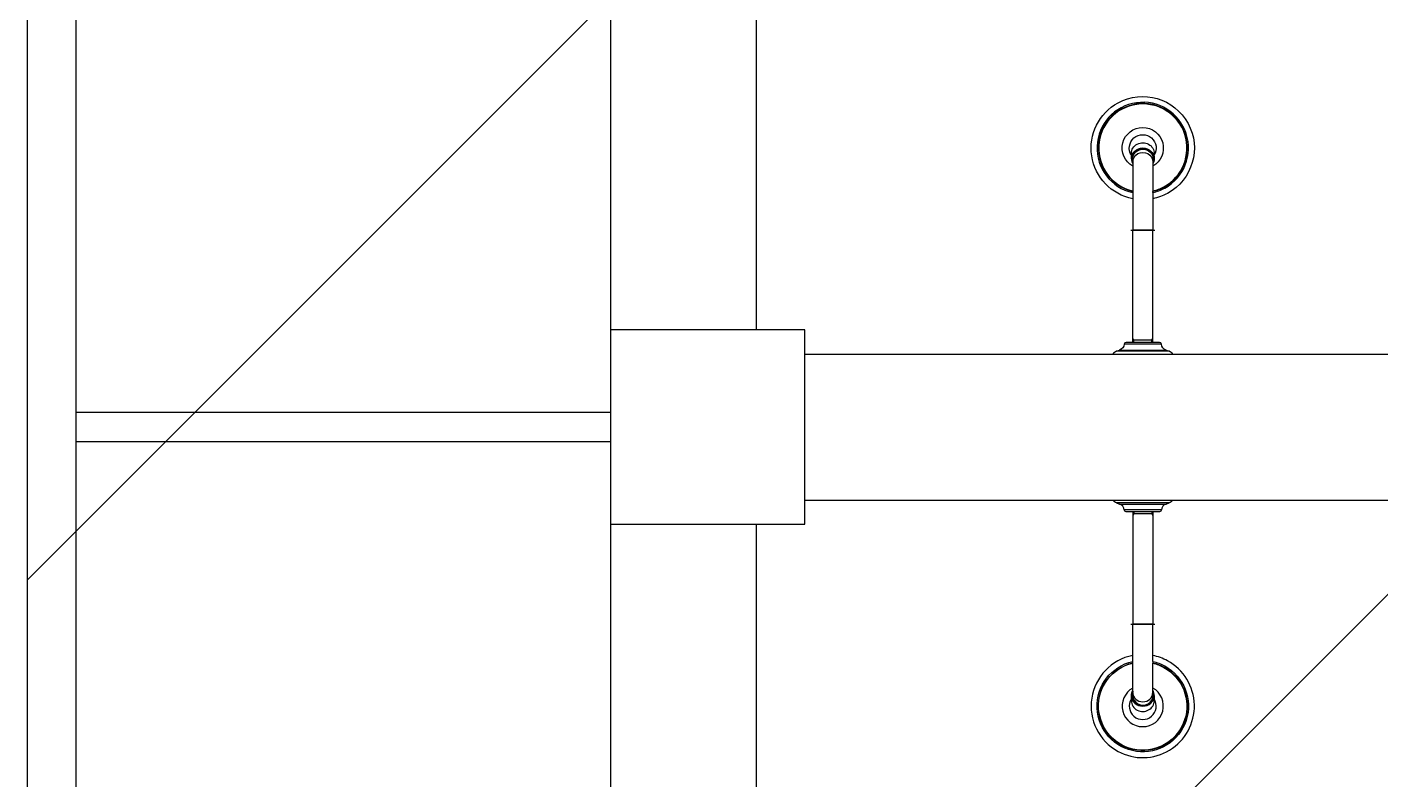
# Model space of a CAD drawing. Header units: millimetres. Extents: x 732 to 1037, y 127 to 299.
# Drawn here: x 733.633 to 735.025, y 283.54 to 284.314 of the extents above; entities that cross this region are included whole.
import ezdxf

# ---------------------------------------------------------------- set-up
doc = ezdxf.new("R2010")
doc.units = ezdxf.units.MM
doc.layers.add('I-ARQ', color=8, linetype='Continuous')

# ---------------------------------------------------------------- blocks, each defined once
blk = doc.blocks.new('A$C4CA24491')
at = {"color": 2}
blk.add_lwpolyline([(12.75, 19.1503), (0, 19.1503), (0, 0.0003), (12.75, 0.0003)], close=True, dxfattribs=at)
at = {"layer": 'I-ARQ', "color": 2}
for p, q in [((0, 9.4178), (9.6277, 19.0455)), ((0, 8.0036), (11.0419, 19.0455))]:
    blk.add_line(p, q, dxfattribs=at)

msp = doc.modelspace()

# ---------------------------------------------------------------- linework, layer by layer
at = {"layer": 'I-ARQ'}
for p, q in [((733.6326, 293.4775), (733.6326, 274.3275)), ((733.6326, 293.4775), (733.6326, 274.3275)), ((733.6326, 293.4775), (733.6326, 274.3275)), ((733.6826, 293.4775), (733.6826, 274.3275)), ((733.6826, 293.4775), (733.6826, 274.3275)), ((733.6826, 293.4775), (733.6826, 274.3275)), ((734.2326, 288.64), (734.2326, 284.0025)), ((734.3826, 287.9319), (734.3826, 284.0025)), ((734.4326, 284.0025), (734.2326, 284.0025)), ((734.2326, 284.0025), (734.2326, 283.8025)), ((734.4326, 284.0025), (734.2326, 284.0025)), ((734.2326, 284.0025), (734.2326, 283.8025)), ((734.4326, 283.8025), (734.4326, 284.0025)), ((734.4326, 283.8025), (734.4326, 284.0025)), ((734.4326, 283.9775), (740.3776, 283.9775)), ((734.2326, 283.9175), (733.6826, 283.9175)), ((734.2326, 283.9175), (733.6826, 283.9175)), ((734.2326, 283.9175), (733.6826, 283.9175)), ((734.2326, 283.9175), (734.2326, 283.8875)), ((734.2326, 283.8875), (733.6826, 283.8875)), ((734.2326, 283.8875), (733.6826, 283.8875)), ((734.2326, 283.8875), (733.6826, 283.8875)), ((734.4326, 283.8275), (740.1576, 283.8275)), ((734.2326, 283.8025), (734.2326, 279.165)), ((734.2326, 283.8025), (734.4326, 283.8025)), ((734.2326, 283.8025), (734.4326, 283.8025)), ((734.3826, 283.8025), (734.3826, 282.5802))]:
    msp.add_line(p, q, dxfattribs=at)
for points in [[(734.7697, 284.1374, -0.700978), (734.7546, 284.236, -1), (734.8055, 284.1429, -0.07613), (734.7904, 284.1374)], [(734.7904, 284.1437, 0.06962), (734.8026, 284.1483, 5.480122), (734.7697, 284.1437)], [(734.7904, 284.1437), (734.7904, 284.145, 0.067971), (734.802, 284.1494, 5.429636), (734.7697, 284.145)], [(734.7904, 284.171), (734.7904, 284.1454, 0.067551), (734.8018, 284.1497, 5.416932), (734.7697, 284.1454)], [(734.7697, 284.171, -3.836175), (734.7904, 284.171)], [(734.7683, 284.1821, -1.802734), (734.7918, 284.1821)], [(734.7683, 284.1839), (734.7683, 284.1785, 0.128945), (734.7697, 284.1733)], [(734.761, 283.9878, -0.280777), (734.7561, 283.9817)], [(734.7992, 283.9878, 0.377188), (734.7972, 283.9895), (734.763, 283.9895, 0.377188), (734.761, 283.9878)], [(734.804, 283.9817, -0.280777), (734.7992, 283.9878)], [(734.753, 283.9805, 0.164371), (734.7492, 283.9775), (734.811, 283.9775, 0.164371), (734.8072, 283.9805)], [(734.753, 283.8245, -0.164371), (734.7492, 283.8275), (734.811, 283.8275, -0.164371), (734.8072, 283.8245)], [(734.761, 283.8173, 0.280777), (734.7561, 283.8234)], [(734.7992, 283.8173, -0.377188), (734.7972, 283.8155), (734.763, 283.8155, -0.377188), (734.761, 283.8173)], [(734.804, 283.8234, 0.280777), (734.7992, 283.8173)], [(734.7697, 283.6676, 0.700978), (734.7546, 283.569, 1), (734.8055, 283.6622, 0.07613), (734.7904, 283.6676)], [(734.7904, 283.6614, -0.06962), (734.8026, 283.6568, -5.480122), (734.7697, 283.6614)], [(734.7904, 283.6614), (734.7904, 283.66, -0.067971), (734.802, 283.6556, -5.429636), (734.7697, 283.66)], [(734.7904, 283.6341), (734.7904, 283.6597, -0.067551), (734.8018, 283.6553, -5.416932), (734.7697, 283.6597)], [(734.7697, 283.6341, 3.836175), (734.7904, 283.6341)], [(734.7683, 283.6229, 1.802734), (734.7918, 283.6229)], [(734.7683, 283.6211), (734.7683, 283.6266, -0.128945), (734.7697, 283.6318)]]:
    msp.add_lwpolyline(points, format="xyb", dxfattribs=at)
for points in [[(734.7697, 284.1805), (734.7697, 284.171)], [(734.7904, 284.1805), (734.7904, 284.171)], [(734.7918, 284.1821), (734.7918, 284.1839)], [(734.7918, 284.1786), (734.7918, 284.1821)], [(734.7697, 284.171), (734.7697, 284.1374)], [(734.7697, 284.1374), (734.7697, 284.1052)], [(734.7904, 284.1437), (734.7904, 284.1374)], [(734.7904, 284.1374), (734.7904, 284.1052)], [(734.7677, 284.1052), (734.7925, 284.1052)], [(734.7697, 283.9895), (734.7697, 284.1052)], [(734.7904, 284.1052), (734.7697, 284.1052)], [(734.7904, 283.9895), (734.7904, 284.1052)], [(734.7992, 283.9878), (734.761, 283.9878)], [(734.7708, 283.9895), (734.7708, 283.9919), (734.7697, 283.9937)], [(734.7904, 283.9919), (734.7697, 283.9919)], [(734.7894, 283.9919), (734.7719, 283.9919)], [(734.7894, 283.9919), (734.7904, 283.9937)], [(734.7894, 283.9895), (734.7894, 283.9919)], [(734.7992, 283.8173), (734.761, 283.8173)], [(734.7708, 283.8155), (734.7708, 283.8132), (734.7697, 283.8114)], [(734.7697, 283.8155), (734.7697, 283.6999)], [(734.7894, 283.8155), (734.7894, 283.8132)], [(734.7904, 283.8155), (734.7904, 283.6999)], [(734.7904, 283.8132), (734.7697, 283.8132)], [(734.7894, 283.8132), (734.7719, 283.8132)], [(734.7894, 283.8132), (734.7904, 283.8114)], [(734.7677, 283.6999), (734.7925, 283.6999)], [(734.7697, 283.6676), (734.7697, 283.6999)], [(734.7904, 283.6999), (734.7697, 283.6999)], [(734.7904, 283.6676), (734.7904, 283.6999)], [(734.7697, 283.6341), (734.7697, 283.6676)], [(734.7904, 283.6614), (734.7904, 283.6676)], [(734.7697, 283.6246), (734.7697, 283.6341)], [(734.7904, 283.6246), (734.7904, 283.6341)], [(734.7918, 283.6265), (734.7918, 283.6229)], [(734.7918, 283.6229), (734.7918, 283.6211)]]:
    msp.add_lwpolyline(points, dxfattribs=at)
for points in [[(734.8072, 283.9805), (734.753, 283.9805), (734.7561, 283.9817), (734.804, 283.9817)], [(734.8072, 283.8245), (734.753, 283.8245), (734.7561, 283.8234), (734.804, 283.8234)]]:
    msp.add_lwpolyline(points, close=True, dxfattribs=at)
at = {"layer": 'I-ARQ', "extrusion": (0, 0, -1)}
for centre, major_axis, ratio, start_param, end_param in [((734.7801, 284.1839), (-0.0118, 0), 0.939693, -0.000029, 1.070796), ((734.7801, 284.1839), (-0.0118, 0), 0.939693, 1.070796, 3.141564), ((734.7801, 284.1784), (0.0113, 0), 0.939693, 2.733002, 6.691777), ((734.7801, 284.1784), (0.0112, 0), 0.939693, 2.754135, 6.670643), ((734.7801, 284.1786), (-0.0118, 0), 0.939693, -0.000042, 3.14155), ((734.7801, 284.1785), (0.0105, 0), 0.939693, 3.141564, 4.212389), ((734.7801, 284.1785), (-0.0105, 0), 0.939693, -0.199439, -0.000029), ((734.7801, 284.1754), (-0.0103, 0), 0.939693, 0, 3.141593), ((734.7801, 284.1791), (0.00722, 0.00722), 1, 3.73929, 3.900306), ((734.7801, 284.1785), (0.0105, 0), 0.939693, 4.212389, 6.283156), ((734.7801, 284.1791), (-0.00722, 0.00722), 1, 2.382882, 2.5439), ((734.7801, 284.1786), (-0.0118, 0), 0.942388, 3.140774, 3.638398), ((734.7801, 284.1785), (0.0105, 0), 0.939693, -0.000029, 0.199444)]:
    msp.add_ellipse(centre, major_axis=major_axis, ratio=ratio, start_param=start_param, end_param=end_param, dxfattribs=at)
at = {"layer": 'I-ARQ'}
for centre, major_axis, ratio, start_param, end_param in [((734.7801, 283.6267), (-0.0113, 0), 0.939693, 5.874594, 9.833369), ((734.7801, 283.6267), (-0.0112, 0), 0.939693, 5.895727, 9.812236), ((734.7801, 283.6265), (-0.0118, 0), 0.939693, 6.283156, 9.424748), ((734.7801, 283.6211), (-0.0118, 0), 0.939693, 6.283156, 7.353981), ((734.7801, 283.6265), (-0.0105, 0), 0.939693, 6.083746, 6.283156), ((734.7801, 283.626), (-0.0105, 0), 0.939693, 6.083746, 6.254788), ((734.7801, 283.6265), (-0.0105, 0), 0.939693, 6.283156, 7.353981), ((734.7801, 283.6296), (0.0103, 0), 0.939693, 3.141593, 6.283185), ((734.7801, 283.6211), (-0.0118, 0), 0.939693, 1.070796, 3.141564), ((734.7801, 283.6265), (-0.0105, 0), 0.939693, 1.070796, 3.141564), ((734.7801, 283.6265), (-0.0118, 0), 0.942388, 3.140774, 3.638398), ((734.7801, 283.6265), (-0.0105, 0), 0.939693, 3.141564, 3.341037), ((734.7801, 283.626), (-0.0105, 0), 0.939693, 3.169992, 3.341037)]:
    msp.add_ellipse(centre, major_axis=major_axis, ratio=ratio, start_param=start_param, end_param=end_param, dxfattribs=at)

# ---------------------------------------------------------------- block references
msp.add_blockref('A$C4CA24491', (733.6326, 274.3273))

doc.saveas('drawing.dxf')
